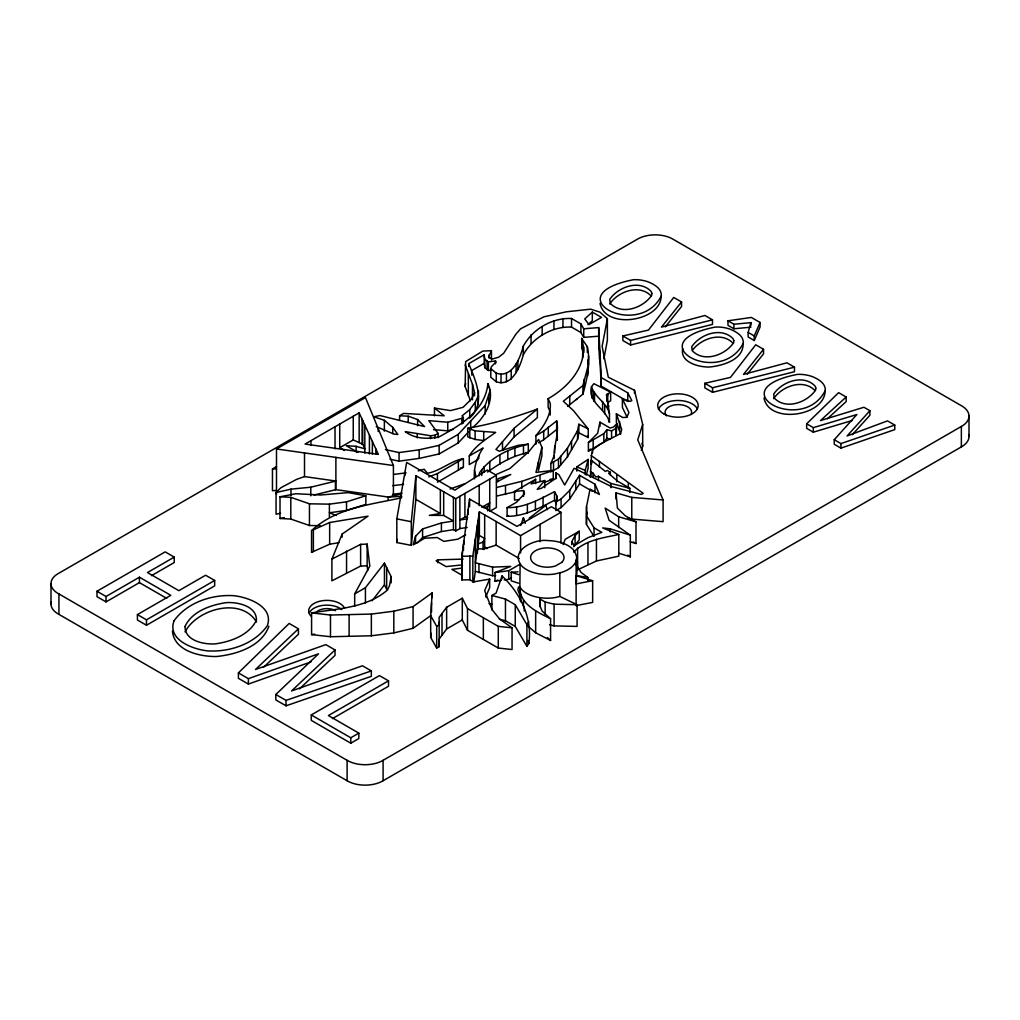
<?xml version="1.0" encoding="UTF-8"?>
<svg xmlns="http://www.w3.org/2000/svg" width="1020" height="1020" viewBox="0 0 1020 1020"><rect width="100%" height="100%" fill="white"/><g stroke="black" fill="none" stroke-linecap="round" stroke-linejoin="round"><path stroke-width="1.5" d="M586.462 524.369L586.462 515.763L594.035 527.837L594.035 536.443L586.462 524.369L586.525 506.608L590.07 489.09L599.428 494.483L595.004 484.219L579.564 475.307L569.721 490.339L561.089 498.971L555.9 501.967L555.9 510.574L561.089 507.577L569.721 498.946L579.564 483.913L579.564 475.307M468.715 366.537L468.715 363.668L484.219 354.718L484.793 359.078L488.389 361.87L495.503 360.952L495.95 362.113L491.449 366.601L490.786 368.628L496.255 373.18C512.282 378.496 520.149 358.071 523.311 346.175C532.478 329.179 552.113 317.59 571.531 318.495L580.928 323.914L583.733 328.784L598.676 327.586L601.264 377.553L627.784 392.866L631.775 400.516L630.258 401.395L622.404 398.845L628.932 412.514L626.803 417.295L622.837 417.537L616.386 413.814L621.715 429.522L620.606 433.487L599.938 444.223L592.582 449.947L591.332 455.608L643.225 493.361L641.363 494.445L611.605 486.629L574.158 468.218L564.685 485.01L558.82 474.606L555.9 472.923L555.747 478.38L541.339 488.312L537.208 489.358L544.718 480.547L544.718 487.713M550.15 415.127L550.29 412.106L548.135 407.273L548.135 398.667C568.969 387.077 589.688 363.821 581.63 338.449L587.316 346.634C590.784 362.686 587.176 378.7 582.93 394.141L567.592 406.419M554.153 458.605C553.222 445.727 559.572 433.806 556.665 420.89L543.685 431.154L535.921 435.642L535.921 444.248M470.653 417.027C485.928 402.135 475.294 379.861 468.715 363.668M478.201 404.685L478.482 390.775M439.161 622.123L439.199 646.629L436.7 648.07L430.682 637.436L430.682 615.723L432.2 592.837L413.075 606.607L393.822 611.197L371.356 614.078L330.48 615.034L311.584 612.905L311.584 634.618L330.48 636.735L371.356 635.779L393.822 632.91L413.075 628.307L430.924 615.455M430.682 637.436L430.975 633.127M587.711 375.934L588.565 356.069M590.35 477.334L591.307 460.224L605.383 471.444L607.168 470.411L610.342 472.247L610.342 475.116M590.707 475.945L591.064 471.673M496.357 475.282L487.254 470.016L454.767 490.186L406.648 462.404L396.818 518.887L396.818 542.551L411.302 545.356L411.302 521.704L415.88 475.69L455.761 498.716L496.357 475.282L496.357 507.539L489.74 511.364L489.74 479.094M411.302 545.356L415.88 499.354L415.88 475.69M479.183 475.779L479.502 472.859C490.429 456.922 509.885 448.264 528.296 444.184L528.296 452.791C513.226 455.162 499.698 463.348 487.534 472.043M485.915 596.381L489.664 587.724L489.664 579.118L473.522 581.872L469.888 579.781L461.831 579.908L461.831 556.257L469.595 499.048L516.961 526.384L551.386 506.749L560.975 512.282L560.975 543.01M461.831 579.908L462.43 551.82M470.411 400.771L465.158 386.567L465.643 361.59L482.842 351.071L491.449 350.676L491.449 359.971M465.158 386.567L465.643 383.29M472.834 582.19L472.834 556.078L479.375 511.823L520.57 535.615L560.975 512.282M479.375 535.487L478.125 543.928L483.059 542.092L484.666 538.534L479.375 535.487L479.375 511.823M473.752 582.165L475.345 571.378L475.345 539.108M615.991 428.336L616.756 423.733L613.581 426.985L610.189 428.056L599.926 422.127L597.669 433.283L588.4 442.553L588.4 451.159L603.84 442.246L606.849 438.294L606.849 429.688L611.579 430.886L615.991 428.336L615.991 435.514M616.246 435.412L616.756 423.733M396.818 542.551L397.354 539.414M354.679 606.313L354.679 593.92L365.428 587.711L384.451 563.129L391.144 576.657L389.512 585.569L387.549 589.93C366.69 608.111 337.518 608.57 311.584 612.905M491.449 350.676L488.593 357.255L492.596 358.964L498.703 357.178L503.663 353.277L515.788 334.331L520.57 328.81L543.902 316.825L566.329 311.814L590.682 309.175L599.913 312.133L607.372 318.661L607.372 340.361L603.878 358.849M607.372 318.661L602.131 346.379L608.29 377.234L634.491 390.29L642.689 424.447L642.689 446.161L641.35 450.368M474.466 478.813C473.369 467.81 477.028 457.036 483.11 447.971L469.264 455.965L469.264 464.572L478.074 459.484M582.93 394.141L582.93 385.534L587.711 367.327M553.541 461.894L553.541 470.5L558.501 467.632L567.464 456.82L577.549 439.327L577.549 430.72L578.85 424.218L588.247 428.961L588.247 437.567L578.85 432.824L578.85 424.218M577.549 439.327L578.85 432.824M587.125 512.295L586.525 515.215L586.525 506.608M555.9 501.967L557.124 496.37L554.523 491.678C539.554 499.303 524.522 507.922 507.106 507.679L507.106 516.286C524.522 516.528 539.554 507.909 554.523 500.284L554.523 491.678M472.77 427.393C484.997 417.371 495.516 399.253 487.904 383.609C485.278 410.512 460.453 425.416 438.817 437.006C427.444 439.225 414.796 438.957 405.233 431.6L430.542 435.744L434.928 435.221L438.103 433.398L428.821 420.648L447.767 422.242L461.907 418.276L463.335 417.46L462.022 415.918L469.723 409.657L475.294 402.211L478.201 396.079M591.957 461.384L591.332 464.215L591.332 455.608M520.595 601.621L519.779 597.376L520.111 587.316L521.819 589.7A29.427 16.996 0 0 0 554.918 597.618L559.827 596.445L577.078 604.694L577.078 626.395L554.089 625.897L549.601 624.788M519.779 597.376L520.111 563.665M518.542 586.882L517.88 589.815L520.111 595.922M576.733 557.545L575.739 561.943A29.427 16.996 0 0 1 562.02 572.258L554.918 573.967A29.427 16.996 0 0 1 521.819 566.049C508.929 550.762 534.136 538.764 547.306 540.549C556.359 540.778 565.896 542.806 572.794 549.053C580.737 558.526 575.841 572.768 576.121 583.899L592.645 580.699L592.645 602.399L576.121 605.6L576.121 560.248M496.026 474.593L509.872 468.575L528.857 451.643L538.636 439.442L541.888 447.27L535.984 472.4L553.261 470.398L553.261 479.005L544.425 482.409M585.225 474.708L585.225 470.411L588.132 459.421L576.836 466.828L576.836 471.125M586.322 474.899L588.132 468.027L588.132 459.421M440.359 489.829L440.359 513.493L429.331 515.342L443.674 515.406L453.441 521.029L441.405 522.967L422.586 528.934L415.535 536.29L413.228 544.846L424.69 538.228L437.236 537.54L443.878 541.378L457.916 539.172L465.643 534.709M728 320.79L751.332 317.437L760.066 322.473L760.066 327.025L754.264 340.501L748.144 336.97L748.144 332.431L750.873 322.639L733.954 324.233L728 320.79L728 325.342L733.954 328.784L750.873 327.178M642.689 424.447L637.755 439.888L663.102 499.953L663.102 521.666L631.775 519.091L627.491 517.867M268.897 626.229C261.464 646.706 236.296 654.521 216.418 656.523C199.856 656.74 174.165 650.964 172.456 631.15M485.176 414.145L485.176 405.539L490.365 389.729M682.724 348.572C679.549 362.38 699.261 367.455 709.831 366.996C722.555 365.644 742.891 359.958 743.083 344.531M499.43 619.191L505.461 620.785L515.266 626.433L526.906 646.387L528.857 643.378C532.504 617.699 520.315 593.372 502.044 575.943L496.141 593.053L491.895 595.501L491.895 609.922M520.774 525.44L523.438 517.752L525.274 523.362M490.786 368.628L490.786 377.234L496.255 381.786C512.282 387.103 520.149 366.677 523.311 354.781C532.478 337.786 552.113 326.183 571.531 327.101L580.928 332.52L583.733 337.39L598.676 336.192L598.676 327.586M563.104 544.603L565.195 539.325L579.258 531.216L579.258 539.822L573.737 546.694M185.028 631.877C197.242 608.889 241.051 596.547 256.543 622.034M367.723 570.511L367.149 565.807L360.621 566.074L331.895 580.826L331.895 559.126L342.121 534.072L368.054 516.158L329.651 522.508L311.559 530.642L311.559 552.343L329.651 544.208L338.869 542.691M550.851 472.056L550.851 463.45L554.153 455.736M754.264 340.501L754.264 335.95L760.066 322.473M489.664 579.118L484.666 590.656L492.048 609.616L499.558 618.949L512.053 627.836L512.053 649.536L498.283 648.044L467.504 630.283L462.289 619.93L462.289 598.23L446.632 607.27L439.084 617.47L439.199 624.916L436.7 626.369L436.7 648.07M483.595 549.512L484.666 547.141L484.666 514.883M465.158 364.867L472.489 384.387L474.555 392.649L471.508 398.998L463.093 407.299L450.483 410.614L434.456 408.051L434.456 415.803M487.713 510.88L487.713 506.583L489.74 502.758L481.835 507.322M571.736 544.667L571.736 541.798L575.076 535.615L579.258 531.216M354.679 593.92L369.814 566.062L367.149 544.106L360.621 544.361L331.895 559.126M550.851 463.45L558.501 459.025L567.464 448.214L577.549 430.72M610.661 392.177L606.441 394.625L609.463 413.712L609.463 422.318C606.058 408.663 587.278 402.441 591.511 386.682L593.908 383.686L610.661 392.177L610.661 400.783L607.703 402.505L607.703 393.898L606.772 401.013M526.906 646.387L526.906 624.686L528.857 621.677M609.718 304.011C617.916 291.529 639.31 283.675 651.091 295.915M692.414 350.268C701.02 338.614 721.625 331.258 733.074 343.243M773.683 398.667C781.881 386.197 803.275 378.344 815.044 390.583M469.264 455.965C475.435 445.6 486.055 439.225 495.656 432.403L475.129 430.835L467.785 428.247L467.785 436.853L475.129 439.442L483.709 440.551L483.709 431.944M439.084 639.17L446.632 628.97L462.289 619.93M588.4 442.553L603.84 433.64L606.849 429.688M372.083 600.805L384.451 584.83L384.451 563.129M681.551 301.971L661.47 327.101L704.96 315.486L712.495 319.834L712.495 324.385L630.589 344.989L622.863 340.527L622.863 335.975L648.478 330.072L673.735 297.457L681.551 301.971L681.551 306.51L665.295 326.859M763.534 349.299L743.452 374.429L786.943 362.814L794.478 367.175L794.478 371.714L712.572 392.317L704.846 387.855L704.846 383.303L730.46 377.4L755.718 344.786L763.534 349.299L763.534 353.851L747.278 374.187M535.921 435.642C543.367 426.577 551.17 415.803 550.29 403.499L548.135 398.667M502.503 441.787L502.503 450.394L514.08 436.917L537.374 417.639L537.374 409.045L514.08 428.311L495.95 449.399L499.188 451.261L518.364 445.281L528.296 444.184M846.166 397.009L820.475 420.584L863.927 407.26L869.894 410.703L847.084 435.948L887.502 420.877L894.769 425.072L894.769 429.611L840.939 448.137L834.245 444.274L834.245 439.722L856.851 414.541L813.322 427.648L806.667 423.797L838.631 392.649L846.166 397.009L846.166 401.561L827.488 418.697M852.274 434.762L869.894 415.255L869.894 410.703M385.458 449.629L399.062 452.561L419.194 449.794L439.161 445.345L458.235 434.341L485.176 405.539M389.997 459.204L399.062 461.167L419.194 458.401L439.161 453.951L458.235 442.948L468.626 431.83M417.55 542.793L422.586 537.54L441.405 531.573L453.441 529.635L455.761 530.974L459.88 528.602L467.185 527.429M573.712 552.139C585.225 539.95 603.266 537.871 618.796 534.467L618.796 556.168L596.445 560.975L577.6 569.823M535.615 483.582L535.615 479.285L531.037 483.926L544.718 480.547M276.063 492.545L280.895 487.726L296.59 479.375L304.508 476.595L335.886 481.032L310.794 487.203L290.968 489.154L276.063 492.545L276.063 514.246L280.538 513.226M588.4 451.159L590.465 449.106M311.074 661.865L248.383 684.076L238.399 678.313L238.399 672.894L289.144 623.449L298.439 628.817L298.439 634.236L263.389 667.412M298.439 628.817L255.484 669.49L325.826 644.627L335.032 649.944L291.567 690.961L362.457 665.779L371.344 670.918L371.344 676.337L286.021 705.814L275.808 699.911L275.808 694.493L318.546 653.807L248.383 678.657L238.399 672.894M299.574 688.819L335.032 655.363L335.032 649.944M592.327 312.094L584.74 318.941L589.05 324.577L601.494 317.386L592.327 312.094L592.327 320.701L587.992 324.615M538.509 442.756L543.685 439.76L556.665 429.496L556.665 420.89M311.559 530.642C335.72 507.909 370.566 504.683 401.676 497.76M582.93 385.534L563.32 401.23L573.482 410.665L588.247 428.961M529.163 518.236L545.815 505.384L547.396 509.63M276.497 490.454L272.455 490.684L272.455 468.983L276.548 466.51M399.585 420.418L399.585 415.765L403.627 413.419L444.21 415.777L434.456 408.051M276.497 494.317L276.497 448.966L365.466 397.596L393.414 465.541L393.414 496.255M359.155 412.858L305.056 444.057L378.369 454.397L359.155 412.858L359.155 442.565M471.304 370.783L484.219 363.311L484.219 354.718M344.454 450.457L339.736 447.716L353.251 439.913L362.737 444.248L364.828 448.787L356.12 446.326L346.226 445.676L357.956 452.446M166.706 598.37L139.434 582.624L106.042 601.902L96.977 596.662L96.977 591.243L165.176 551.884L174.241 557.111L174.241 562.53L151.508 575.662M96.977 591.243L106.042 596.483L139.434 577.205L170.799 595.323L137.419 614.601L137.419 620.02L146.485 625.247L214.672 585.875L214.672 580.456L205.606 575.229L178.857 590.669L147.492 572.551L174.241 557.111M137.419 614.601L146.485 619.828L214.672 580.456M428.744 476.875L437.44 473.599L463.386 458.605L463.386 467.211L437.44 482.205M577.001 398.884L576.058 399.649M311.559 552.343L313.369 551.297L313.369 529.597M467.619 517.357L464.916 517.089L459.88 519.996L467.185 518.823M519.053 499.621L514.526 500.068L514.526 491.461L535.615 479.285M507.106 507.679L516.515 502.248L524.497 493.756L523.566 490.582L514.526 491.461M507.106 516.286L508.419 515.533M463.08 559.113L437.835 559.852L436.101 560.847L446.059 566.584L462.404 564.901M610.342 472.247L608.558 473.28L617.393 481.058L629.824 488.223L629.824 492.532M501.113 580.342L494.993 581.17L494.993 572.564L508.789 570.69L519.32 564.608M504.186 579.921L508.789 579.296L511.415 577.779M388.518 680.824L328.389 715.543L358.836 733.125L358.836 738.544L350.778 743.197L311.266 720.375L311.266 714.956L379.453 675.597L388.518 680.824L388.518 686.243L332.482 718.59M311.266 714.956L350.778 737.779L358.836 733.125M58.93 593.946L347.106 760.321A25.066 14.471 0 0 0 383.086 760.321L961.363 426.462A24.99 14.433 0 0 0 961.363 405.692L673.174 239.305A24.837 14.331 0 0 0 637.207 239.305L58.93 573.176A24.365 14.063 0 0 0 58.93 593.946L58.93 614.371L347.106 780.746A25.066 14.471 0 0 0 383.086 780.746L961.363 446.887A24.99 14.433 0 0 0 968.77 434.584M496.485 482.154L510.778 474.491L498.028 478.686L498.028 481.555M494.993 572.564L510.778 566.419L492.596 567.12L475.345 562.772L477.411 548.734L483.607 549.015L496.141 545.164L519.218 558.488M494.993 581.17L497.862 580.048M496.918 487.407L521.794 481.351L553.261 470.398M537.374 409.045C514.845 417.358 491.411 424.154 467.785 428.247M450.088 488.988L464.992 483.684M607.066 406.279L608.736 405.692L608.736 406.585L607.066 407.171M834.245 439.722L840.939 443.585L894.769 425.072M275.808 694.493L286.021 700.396L371.344 670.918M320.191 525.695L309.455 525.504L290.802 519.053L280.015 518.491L280.015 496.778L290.802 497.339L309.455 503.803L329.396 504.161L346.519 501.84L365.848 495.745L365.848 504.352L346.519 510.446L329.396 512.767L336.421 515.508M463.386 458.605C450.457 461.091 440.461 470.87 427.482 473.293L424.129 469.238L418.2 470.87M460.517 468.091L463.386 467.211M806.667 423.797L806.667 428.349L813.322 432.187L852.35 420.444M433.551 429.649L447.767 430.848L453.428 429.267M496.918 496.013L515.878 491.614M483.454 507.705L487.713 506.583M622.863 335.975L630.589 340.438L712.495 319.834M704.846 383.303L712.572 387.766L794.478 367.175M313.88 495.044L335.886 489.638L390.303 497.352M388.123 499.978L388.123 497.11L401.523 493.808M629.824 488.223L610.827 483.429L598.472 476.302L595.756 476.952L593.028 473.152L590.35 471.597M280.015 496.778L295.851 493.731L320.726 495.006L348.151 492.609L365.848 495.745M280.015 518.491L284.338 517.65M311.584 634.618L314.683 634.147M484.219 363.311L484.793 367.684L488.389 370.477L491.232 370.107M462.022 568.063L451.873 569.377L462.43 575.471M393.988 474.389L406.139 472.846M392.713 485.66L403.589 484.36M392.713 494.267L402.033 493.157M550.111 479.362L553.261 479.005M388.123 497.11L401.854 496.268M272.455 468.983L276.497 468.741M518.619 583.223L511.198 580.813L511.198 572.207L518.007 571.812M475.345 571.378L492.596 575.726L495.631 575.611M461.831 556.257L472.834 556.078M539.797 606.696L539.797 598.944L545.126 601.978L554.089 604.184L577.078 604.694M399.585 415.765L408.204 416.198L417.626 419.551L424.537 426.577L379.912 415.535L373.83 416.772L384.361 420.317L392.738 427.354L397.864 434.482L393.988 434.099L376.252 426.615M616.067 499.073L616.067 492.877L631.775 497.39L663.102 499.953M525.581 452.548L528.296 452.791M462.289 598.23L467.504 608.583L498.283 626.344L512.053 627.836M618.834 553.235L630.322 556.856L630.322 535.156L610.215 528.819L602.667 527.914L618.796 534.467M489.077 603.712L491.895 604.108M276.497 448.966L393.414 465.541M576.428 575.548L587.8 577.473L587.8 580.571M396.818 518.887L411.302 521.704M606.849 438.294L610.406 439.186M491.895 595.501L505.461 599.072L515.266 604.732L526.906 624.686M630.322 535.156L609.093 520.276L605.166 508.087L618.655 516.757L635.995 521.819L635.995 543.52L630.22 541.837M576.466 575.764L592.645 580.699M511.198 572.207L518.619 574.617M576.836 466.828L585.225 470.411M519.779 588.769C520.837 604.898 538.024 612.421 550.583 618.783L550.583 640.483L535.653 632.782L527.901 626.012M635.995 521.819L625.273 515.801L617.393 508.075L616.067 492.877M633.318 542.015L635.995 543.52M748.144 332.431L754.264 335.95M598.676 336.192L601.264 386.159L627.784 401.459L627.784 392.866M579.564 483.913L592.429 491.334M594.035 527.837L601.838 532.338L587.992 537.68L574.336 545.56L571.736 541.798M415.88 499.354L440.359 513.493M484.666 547.141L487.216 548.62M627.823 555.109L630.322 556.856M587.8 577.473L581.119 572.449L575.548 563.881M550.583 618.783L542.002 610.967L539.861 605.447L539.797 598.944M547.37 637.551L550.583 640.483M591.511 386.682C594.507 397.15 606.721 402.556 609.463 413.712M581.63 338.449L582.28 348.011M587.201 435.948L588.247 437.567M430.682 615.723L436.7 626.369M554.523 500.284L556.474 503.803M384.451 584.83L386.669 589.318L386.669 567.604M626.968 417.027L622.404 407.452L622.404 398.845M620.657 434.099L616.386 422.42L616.386 413.814M527.824 640.509L528.857 643.378M581.63 347.055L583.045 352.486M641.975 443.19L642.689 446.161M474.466 470.207L475.906 476.327M575.739 576.81L576.733 581.209M608.966 419.182L609.463 422.318M587.941 359.958L588.565 364.675M825.065 391.858C823.522 416.339 769.131 424.345 763.993 398.042M661.1 297.19C659.557 321.67 605.166 329.689 600.028 303.386M556.665 429.496L557.162 440.232M439.11 640.726L439.199 646.629M969 416.071L969 436.509M961.363 426.462L961.363 446.887M840.939 443.585L840.939 448.137M813.322 427.648L813.322 432.187M750.873 322.639L750.873 325.66M733.954 324.233L733.954 328.784M712.572 387.766L712.572 392.317M634.491 390.29L634.491 393.389M631.775 497.39L631.775 519.091M630.589 340.438L630.589 344.989M628.307 482.804L628.307 488.542M619.612 421.477L619.612 430.083M618.655 516.757L618.655 527.608M616.819 474.67L616.819 481.848M611.579 430.886L611.579 438.052M610.827 483.429L610.827 487.726M610.215 528.819L610.215 531.917M607.971 404.277L607.971 407.146M607.831 403.423L607.831 407.719M604.707 405.233L604.707 413.839M603.84 433.64L603.84 442.246M602.591 401.472L602.591 410.078M601.264 377.553L601.264 386.159M599.926 422.127L599.926 426.436M599.39 350.332L599.39 358.938M599.441 461.41L599.441 467.147M599.097 340.909L599.097 349.516M598.472 476.302L598.472 480.598M596.445 539.261L596.445 560.975M595.004 484.219L595.004 492.826M594.507 392.802L594.507 401.408M594.201 392.483L594.201 401.089M593.831 392.088L593.831 400.694M593.181 439.798L593.181 448.405M593.028 473.152L593.028 477.449M592.582 449.947L592.582 452.816M592.033 389.398L592.033 398.004M591.307 460.224L591.307 463.093M587.953 542.602L587.953 564.302M587.316 346.634L587.316 352.372M584.269 378.828L584.269 387.434M583.733 328.784L583.733 337.39M583.797 346.813L583.797 352.55M582.637 353.558L582.637 357.854M581.897 339.494L581.897 348.1M580.928 323.914L580.928 332.52M577.6 548.122L577.6 568.267M575.764 481.121L575.764 489.728M575.076 535.615L575.076 544.221M571.531 318.495L571.531 327.101M571.531 441.163L571.531 449.769M569.734 396.104L569.734 404.71M569.721 490.339L569.721 498.946M567.464 448.214L567.464 456.82M562.963 318.584L562.963 327.19M561.089 498.971L561.089 507.577M560.745 456.322L560.745 464.929M559.827 572.794L559.827 596.445M558.501 459.025L558.501 467.632M557.353 435.565L557.353 439.862M557.124 496.37L557.124 500.667M557.047 428.986L557.047 437.593M555.9 472.923L555.9 478.661M554.663 445.918L554.663 453.084M553.949 320.79L553.949 329.396M554.089 604.184L554.089 625.897M548.288 427.176L548.288 435.782M545.126 601.978L545.126 614.384M543.685 431.154L543.685 439.76M543.073 497.084L543.073 505.69M542.155 326.578L542.155 335.185M541.888 447.27L541.888 455.876L538.42 470.628L538.42 462.022M540.014 475.511L540.014 481.249M540.077 524.344L540.077 541.697M535.653 611.069L535.653 632.782M535.423 501.496L535.423 510.102M531.05 334.713L531.05 343.319M527.378 504.517L527.378 513.124M524.267 606.658L524.267 610.954M523.566 490.582L523.566 496.319M523.311 346.175L523.311 354.781M523.489 445.128L523.489 453.734M523.438 517.752L523.438 520.621M523.477 600.436L523.477 606.173M521.794 481.351L521.794 488.529M520.863 594.443L520.863 601.609M520.57 535.615L520.57 552.955M517.892 360.85L517.892 369.457M516.604 506.749L516.604 515.355M516.107 364.012L516.107 372.606M515.266 604.732L515.266 626.433M514.909 447.652L514.909 456.259M514.08 428.311L514.08 436.917M511.224 370.375L511.224 378.981M508.789 570.69L508.789 579.296M507.82 450.98L507.82 459.586M506.443 373.142L506.443 381.748M505.512 485.902L505.512 494.496M505.461 599.072L505.461 620.785M502.044 575.943L502.044 578.812M501.024 374.314L501.024 382.921M499.915 455.545L499.915 464.151M498.283 626.344L498.283 648.044M496.255 373.18L496.255 381.786M496.141 521.513L496.141 545.164M495.503 360.952L495.503 363.821M492.596 567.12L492.596 575.726M489.791 461.384L489.791 469.99M489.026 354.896L489.026 357.994M488.733 394.702L488.733 403.308M488.389 361.87L488.389 370.477M487.904 383.609L487.904 387.919M487.075 361.118L487.075 369.724M486.247 594.724L486.247 597.592M484.793 359.078L484.793 367.684M484.168 466.51L484.168 472.247M483.353 617.725L483.353 639.438M483.059 542.092L483.059 549.257M481.784 469.748L481.784 475.486M479.196 485.176L479.196 505.69M478.954 564.098L478.954 572.704M478.775 455.558L478.775 458.426M478.125 520.276L478.125 549.665M477.411 525.083L477.411 553.031M475.294 402.211L475.294 410.818M475.129 430.835L475.129 439.442M474.555 392.649L474.555 395.747M472.489 384.387L472.489 399.878M471.839 372.325L471.839 375.194M470.704 421.005L470.704 429.611M469.812 429.407L469.812 438.014M469.888 556.117L469.888 579.781M469.723 409.657L469.723 418.264M469.595 499.048L469.595 506.723M468.333 373.741L468.333 395.441M468.167 509.592L468.167 514.335M467.504 608.583L467.504 630.283M464.916 493.438L464.916 517.089M463.896 541.097L463.896 544.246M463.462 544.221L463.462 550.532M463.335 417.46L463.335 423.198M461.907 418.276L461.907 424.014M459.88 496.345L459.88 528.602M458.375 461.499L458.375 470.105M458.235 434.341L458.235 442.948M455.761 498.716L455.761 530.974M453.441 497.377L453.441 529.635M447.767 422.242L447.767 430.848M446.632 607.27L446.632 628.97M443.674 491.742L443.674 515.406M442.004 613.517L442.004 635.218M441.405 522.967L441.405 531.573M439.161 445.345L439.161 453.951M438.103 433.398L438.103 437.695M437.835 559.852L437.835 562.721M437.44 473.599L437.44 480.764M434.928 435.221L434.928 438.09M432.2 592.837L432.2 597.478M431.536 602.82L431.536 612.127M430.542 435.744L430.542 438.613M422.586 528.934L422.586 537.54M419.194 449.794L419.194 458.401M417.626 419.551L417.626 425.761M417.256 433.576L417.256 437.873M415.535 536.29L415.535 543.456M413.075 606.607L413.075 628.307M408.204 416.198L408.204 422.407M404.902 472.426L404.902 475.588M399.062 452.561L399.062 461.167M393.822 611.197L393.822 632.91M392.738 427.354L392.738 433.551M391.144 576.657L391.144 582.866M384.361 420.317L384.361 431.167M383.086 760.321L383.086 780.746M378.19 428.476L378.19 431.549M375.857 448.978L375.857 453.709M372.376 441.443L372.376 454.053M371.356 614.078L371.356 635.779M369.418 435.043L369.418 453.976M367.149 544.106L367.149 565.807M365.428 587.711L365.428 603.215M364.828 425.123L364.828 453.084M362.737 420.584L362.737 444.248M362.1 419.207L362.1 444.236M360.621 544.361L360.621 566.074M356.12 446.326L356.12 452.064M353.251 416.262L353.251 439.913M350.778 737.779L350.778 743.197M349.108 614.601L349.108 636.301M347.106 760.321L347.106 780.746M346.519 501.84L346.519 510.446M346.558 551.055L346.558 572.755M342.121 534.072L342.121 537.17M339.736 424.052L339.736 447.716M335.886 457.381L335.886 489.638M335.427 481.058L335.427 489.664M335.019 426.781L335.019 448.851M330.48 615.034L330.48 636.735M329.651 522.508L329.651 544.208M329.396 504.161L329.396 517.127M310.921 440.678L310.921 445.408M310.794 487.203L310.794 495.809M309.455 503.803L309.455 525.504M304.508 452.931L304.508 476.595M290.968 489.154L290.968 495.35M290.802 497.339L290.802 519.053M286.021 700.396L286.021 705.814M248.383 678.657L248.383 684.076M146.485 619.828L146.485 625.247M139.434 577.205L139.434 582.624M106.042 596.483L106.042 601.902M51 583.555L51 603.993M58.93 614.371A24.365 14.063 0 0 1 51.229 602.042M311.113 616.195A18.258 10.544 0 0 1 319.936 601.188A18.258 10.544 0 0 1 344.556 608.2M316.302 612.14A12.265 7.076 0 0 1 335.593 610.674M309.289 612.943A18.258 10.544 0 0 1 323.748 605.293A18.258 10.544 0 0 1 341.878 609.628M658.435 409.135A20.209 11.666 0 0 1 677.956 400.478A20.209 11.666 0 0 1 697.476 409.135M666.608 415.816A13.26 7.65 0 0 1 677.165 404.647A13.26 7.65 0 0 1 690.999 414.553M185.028 626.458C184.798 640.777 203.847 644.627 215.22 643.888C230.813 641.733 249.224 635.141 256.441 620.122C256.606 605.905 237.558 601.864 226.172 602.641C210.681 604.975 192.015 611.299 185.028 626.458M651.818 293.25L651.729 295.252C643.48 307.657 622.072 315.69 610.292 303.399L609.718 299.459C617.916 286.977 639.31 279.136 651.091 291.363L651.818 293.25M733.801 340.591L733.712 342.58C725.462 354.986 704.055 363.018 692.274 350.74L691.7 346.787C699.899 334.318 721.293 326.464 733.074 338.704L733.801 340.591M815.783 387.919L815.694 389.908C807.445 402.313 786.037 410.346 774.256 398.068L773.683 394.115C781.881 381.646 803.275 373.792 815.044 386.032L815.783 387.919M661.342 295.787C638.724 340.871 554.217 295.29 633.458 279.709A24.212 13.974 0 0 1 648.873 282.157C654.534 284.593 661.738 288.66 661.342 295.787M743.325 343.115C720.706 388.199 636.199 342.631 715.441 327.037A24.212 13.974 0 0 1 730.856 329.486C736.516 331.921 743.72 335.988 743.325 343.115M825.307 390.443C802.689 435.54 718.182 389.959 797.423 374.378A24.212 13.974 0 0 1 812.838 376.813C818.499 379.249 825.703 383.316 825.307 390.443M174.037 620.797C166.948 639.808 193.048 649.421 207.761 650.887C229.704 652.226 254.273 644.13 267.329 625.706C274.202 606.683 248.089 597.044 233.312 595.654C211.459 594.443 187.094 602.527 174.037 620.797M561.778 562.364L555.658 565.896A16.702 9.639 0 0 1 530.859 559.228A16.702 9.639 0 0 1 550.201 548.046A16.702 9.639 0 0 1 561.778 562.364M663.663 413.763A20.209 11.666 0 0 0 697.476 408.523A20.209 11.666 0 0 0 672.728 394.23A20.209 11.666 0 0 0 663.663 413.763"/></g></svg>
